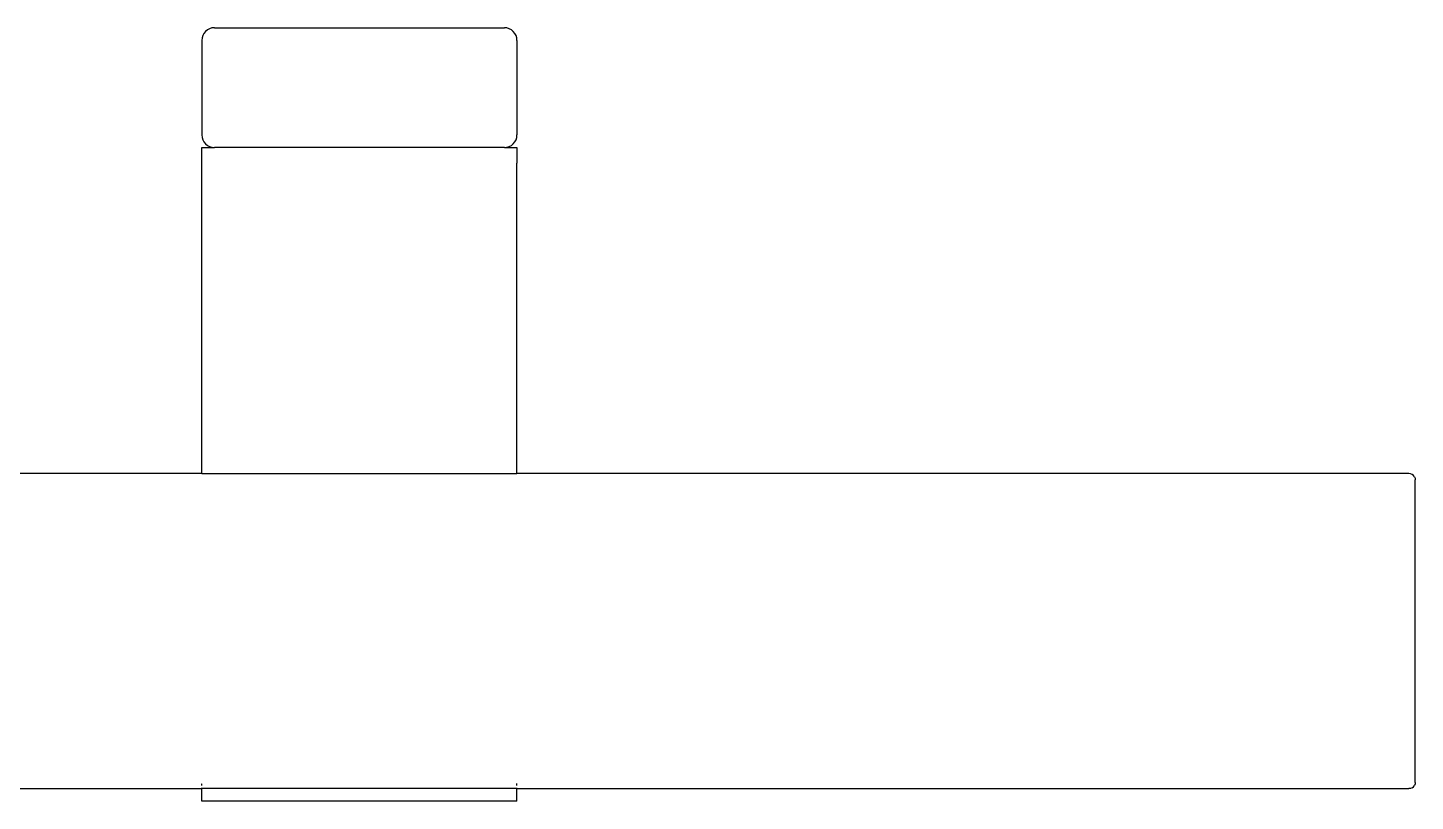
# Model space of a CAD drawing. Header units: millimetres. Extents: x -2916 to 2490, y 92 to 4100.
# Drawn here: x 192.7 to 632.9, y 1707.9 to 1953.3 of the extents above; entities that cross this region are included whole.
import ezdxf

# ---------------------------------------------------------------- set-up
doc = ezdxf.new("R2010")
doc.units = ezdxf.units.MM

msp = doc.modelspace()

# ---------------------------------------------------------------- linework, layer by layer
for p, q in [((248.22, 1950.86), (247.99, 1950.11)), ((248.59, 1951.55), (248.22, 1950.86)), ((249.09, 1952.16), (248.59, 1951.55)), ((249.7, 1952.66), (249.09, 1952.16)), ((250.39, 1953.03), (249.7, 1952.66)), ((251.14, 1953.25), (250.39, 1953.03)), ((251.92, 1953.33), (251.14, 1953.25)), ((251.92, 1953.33), (343.92, 1953.33)), ((344.7, 1953.25), (343.92, 1953.33)), ((345.45, 1953.03), (344.7, 1953.25)), ((346.14, 1952.66), (345.45, 1953.03)), ((346.75, 1952.16), (346.14, 1952.66)), ((347.24, 1951.55), (346.75, 1952.16)), ((347.61, 1950.86), (347.24, 1951.55)), ((347.84, 1950.11), (347.61, 1950.86)), ((247.99, 1950.11), (247.92, 1949.33)), ((247.92, 1949.33), (247.92, 1919.33)), ((347.92, 1949.33), (347.84, 1950.11)), ((347.92, 1949.33), (347.92, 1919.33)), ((247.92, 1919.33), (247.99, 1918.55)), ((247.92, 1915.33), (251.92, 1915.33)), ((247.92, 1910.33), (247.92, 1915.33)), ((247.99, 1918.55), (248.22, 1917.8)), ((248.22, 1917.8), (248.59, 1917.11)), ((248.59, 1917.11), (249.09, 1916.5)), ((249.09, 1916.5), (249.7, 1916)), ((249.7, 1916), (250.39, 1915.64)), ((250.39, 1915.64), (251.14, 1915.41)), ((251.14, 1915.41), (251.92, 1915.33)), ((343.92, 1915.33), (251.92, 1915.33)), ((343.92, 1915.33), (344.7, 1915.41)), ((343.92, 1915.33), (347.92, 1915.33)), ((344.7, 1915.41), (345.45, 1915.64)), ((345.45, 1915.64), (346.14, 1916)), ((346.14, 1916), (346.75, 1916.5)), ((346.75, 1916.5), (347.24, 1917.11)), ((347.24, 1917.11), (347.61, 1917.8)), ((347.61, 1917.8), (347.84, 1918.55)), ((347.84, 1918.55), (347.92, 1919.33)), ((347.92, 1915.33), (347.92, 1910.33)), ((247.92, 1811.85), (247.92, 1910.33)), ((347.92, 1811.85), (347.92, 1910.33)), ((247.92, 1811.85), (97.92, 1811.85)), ((247.92, 1811.85), (347.92, 1811.85)), ((630.92, 1811.85), (347.92, 1811.85)), ((631.44, 1811.78), (630.92, 1811.85)), ((631.92, 1811.58), (631.44, 1811.78)), ((632.33, 1811.27), (631.92, 1811.58)), ((632.65, 1810.85), (632.33, 1811.27)), ((632.65, 1810.85), (632.85, 1810.37)), ((632.85, 1810.37), (632.92, 1809.85)), ((632.92, 1713.85), (632.92, 1809.85)), ((247.92, 1713.47), (247.92, 1713.5)), ((247.92, 1712.85), (247.92, 1713.33)), ((347.92, 1713.43), (347.92, 1713.48)), ((347.92, 1712.85), (347.92, 1713.33)), ((632.33, 1712.44), (632.65, 1712.85)), ((632.85, 1713.33), (632.65, 1712.85)), ((632.92, 1713.85), (632.85, 1713.33)), ((137.92, 1711.85), (247.92, 1711.85)), ((247.92, 1711.92), (247.92, 1712.12)), ((247.92, 1711.85), (247.92, 1711.92)), ((347.92, 1711.85), (247.92, 1711.85)), ((247.92, 1707.85), (247.92, 1711.85)), ((347.92, 1711.92), (347.92, 1712.12)), ((347.92, 1711.85), (347.92, 1711.92)), ((347.92, 1711.85), (630.92, 1711.85)), ((347.92, 1707.85), (347.92, 1711.85)), ((631.44, 1711.92), (630.92, 1711.85)), ((631.92, 1712.12), (631.44, 1711.92)), ((631.92, 1712.12), (632.33, 1712.44)), ((347.92, 1707.85), (247.92, 1707.85))]:
    msp.add_line(p, q)

doc.saveas('drawing.dxf')
